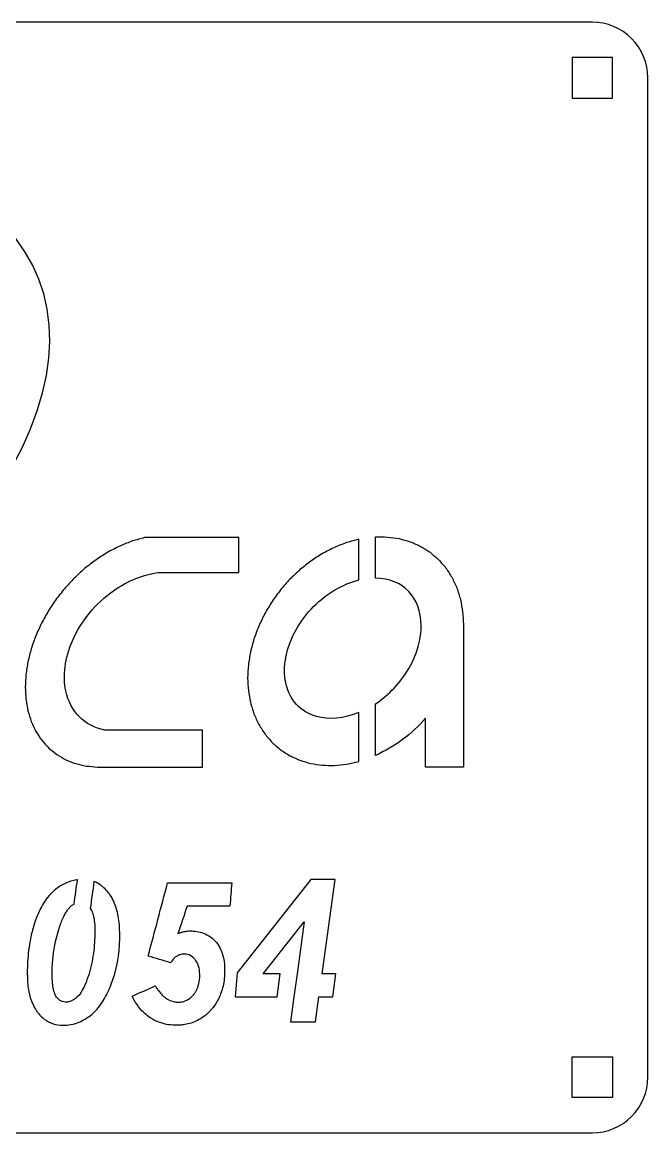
# Model space of a CAD drawing. Extents: x -175 to 175, y -100 to 100.
# Drawn here: x 62.2 to 175, y -100 to 100 of the extents above; entities that cross this region are included whole.
import ezdxf

# ---------------------------------------------------------------- set-up
doc = ezdxf.new("R2010")
doc.units = 0

msp = doc.modelspace()

# ---------------------------------------------------------------- linework, layer by layer
at = {"layer": '1'}
msp.add_lwpolyline([(175, 90, 0.414214), (165, 100), (-165, 100, 0.414214), (-175, 90), (-175, -90, 0.414214), (-165, -100), (165, -100, 0.414214), (175, -90)], format="xyb", close=True, dxfattribs=at)
for points in [[(168.65, 93.65), (161.35, 93.65), (161.35, 86.35), (168.65, 86.35)], [(118.74, -71.35), (116.29, -71.35), (118.63, -54.36), (114.28, -54.36), (100.96, -71.18), (100.64, -75.51), (108.17, -75.51), (108.74, -71.35), (105.64, -71.35), (113.06, -61.98), (111.77, -71.35), (111.2, -75.51), (110.58, -80), (115.1, -80), (115.72, -75.51), (118.2, -75.51)], [(168.65, -86.35), (168.65, -93.65), (161.35, -93.65), (161.35, -86.35)]]:
    msp.add_lwpolyline(points, close=True, dxfattribs=at)
msp.add_lwpolyline([(60.52, 20.17), (62.25, 23.5), (63.73, 26.79), (64.95, 30.04), (65.91, 33.25), (66.6, 36.4), (67.04, 39.49), (67.2, 42.51), (67.1, 45.45), (66.74, 48.31), (66.11, 51.08), (65.22, 53.74), (64.06, 56.31), (62.65, 58.76), (60.99, 61.09)], dxfattribs=at)
for points, knots in [([(101.3, 7.18), (101.3, 5.08), (101.3, 2.98), (101.3, 0.88), (101.3, 0.88), (96.47, 0.88), (91.63, 0.88), (86.8, 0.88), (86.8, 0.88), (84.14, 0.58), (81.26, -0.55), (78.67, -2.39), (78.67, -2.39), (75.48, -4.62), (72.79, -7.91), (71.29, -11.38), (71.29, -11.38), (69.91, -14.52), (69.52, -17.77), (70.09, -20.42), (70.09, -20.42), (70.89, -24.18), (73.44, -26.73), (77.11, -27.47), (77.11, -27.47), (82.98, -27.47), (88.86, -27.47), (94.73, -27.47), (94.73, -27.47), (94.73, -29.69), (94.73, -31.91), (94.73, -34.13), (94.73, -34.13), (88.41, -34.13), (82.1, -34.13), (75.78, -34.13), (75.78, -34.13), (75.11, -34.07), (74.44, -34.01), (73.77, -33.95), (73.77, -33.95), (73.14, -33.81), (72.5, -33.66), (71.87, -33.52), (71.87, -33.52), (71.28, -33.29), (70.68, -33.06), (70.09, -32.83), (70.09, -32.83), (69.55, -32.51), (69.01, -32.2), (68.47, -31.89), (68.47, -31.89), (67.98, -31.5), (67.5, -31.11), (67.02, -30.72), (67.02, -30.72), (66.6, -30.25), (66.18, -29.79), (65.76, -29.32), (65.76, -29.32), (65.4, -28.79), (65.05, -28.26), (64.7, -27.73), (64.7, -27.73), (64.42, -27.14), (64.14, -26.54), (63.86, -25.95), (63.86, -25.95), (63.66, -25.31), (63.46, -24.66), (63.26, -24.01), (63.26, -24.01), (63.14, -23.32), (63.01, -22.63), (62.89, -21.94), (62.89, -21.94), (62.85, -21.21), (62.81, -20.49), (62.77, -19.76), (62.77, -19.76), (62.8, -19), (62.84, -18.25), (62.88, -17.49), (62.88, -17.49), (63, -16.72), (63.12, -15.95), (63.24, -15.18), (63.24, -15.18), (63.44, -14.39), (63.64, -13.61), (63.84, -12.83), (63.84, -12.83), (64.12, -12.05), (64.4, -11.28), (64.67, -10.5), (64.67, -10.5), (65.02, -9.73), (65.37, -8.96), (65.72, -8.2), (65.72, -8.2), (66.14, -7.45), (66.56, -6.7), (66.98, -5.96), (66.98, -5.96), (67.46, -5.24), (67.94, -4.53), (68.42, -3.81), (68.42, -3.81), (68.96, -3.14), (69.5, -2.46), (70.04, -1.79), (70.04, -1.79), (70.63, -1.16), (71.22, -0.53), (71.81, 0.09), (71.81, 0.09), (72.44, 0.67), (73.08, 1.24), (73.71, 1.81), (73.71, 1.81), (74.38, 2.32), (75.05, 2.82), (75.72, 3.33), (75.72, 3.33), (76.41, 3.77), (77.11, 4.21), (77.8, 4.64), (77.8, 4.64), (78.52, 5.01), (79.23, 5.37), (79.95, 5.73), (79.95, 5.73), (80.67, 6.01), (81.39, 6.3), (82.11, 6.58), (82.11, 6.58), (82.84, 6.78), (83.56, 6.98), (84.28, 7.18), (84.28, 7.18), (89.96, 7.18), (95.63, 7.18), (101.3, 7.18)], [0, 0, 0, 0, 0.027778, 0.027778, 0.027778, 0.027778, 0.055556, 0.055556, 0.055556, 0.055556, 0.083333, 0.083333, 0.083333, 0.083333, 0.111111, 0.111111, 0.111111, 0.111111, 0.138889, 0.138889, 0.138889, 0.138889, 0.166667, 0.166667, 0.166667, 0.166667, 0.194444, 0.194444, 0.194444, 0.194444, 0.222222, 0.222222, 0.222222, 0.222222, 0.25, 0.25, 0.25, 0.25, 0.277778, 0.277778, 0.277778, 0.277778, 0.305556, 0.305556, 0.305556, 0.305556, 0.333333, 0.333333, 0.333333, 0.333333, 0.361111, 0.361111, 0.361111, 0.361111, 0.388889, 0.388889, 0.388889, 0.388889, 0.416667, 0.416667, 0.416667, 0.416667, 0.444444, 0.444444, 0.444444, 0.444444, 0.472222, 0.472222, 0.472222, 0.472222, 0.5, 0.5, 0.5, 0.5, 0.527778, 0.527778, 0.527778, 0.527778, 0.555556, 0.555556, 0.555556, 0.555556, 0.583333, 0.583333, 0.583333, 0.583333, 0.611111, 0.611111, 0.611111, 0.611111, 0.638889, 0.638889, 0.638889, 0.638889, 0.666667, 0.666667, 0.666667, 0.666667, 0.694444, 0.694444, 0.694444, 0.694444, 0.722222, 0.722222, 0.722222, 0.722222, 0.75, 0.75, 0.75, 0.75, 0.777778, 0.777778, 0.777778, 0.777778, 0.805556, 0.805556, 0.805556, 0.805556, 0.833333, 0.833333, 0.833333, 0.833333, 0.861111, 0.861111, 0.861111, 0.861111, 0.888889, 0.888889, 0.888889, 0.888889, 0.916667, 0.916667, 0.916667, 0.916667, 0.944444, 0.944444, 0.944444, 0.944444, 0.972222, 0.972222, 0.972222, 0.972222, 1, 1, 1, 1]), ([(122.92, 6.9), (122.92, 4.45), (122.92, 2), (122.92, -0.45), (122.92, -0.45), (120.99, -0.91), (118.99, -1.84), (117.16, -3.16), (117.16, -3.16), (114.42, -5.12), (112.11, -7.96), (110.81, -10.96), (110.81, -10.96), (109.59, -13.73), (109.23, -16.6), (109.73, -18.94), (109.73, -18.94), (110.38, -22.05), (112.39, -24.21), (115.28, -25.03), (115.28, -25.03), (117.47, -25.65), (120.21, -25.44), (122.92, -24.32), (122.92, -24.32), (122.92, -27.26), (122.92, -30.19), (122.92, -33.13), (122.92, -33.13), (122.18, -33.29), (121.44, -33.46), (120.7, -33.62), (120.7, -33.62), (119.96, -33.7), (119.23, -33.77), (118.5, -33.85), (118.5, -33.85), (117.78, -33.84), (117.06, -33.82), (116.34, -33.81), (116.34, -33.81), (115.65, -33.7), (114.96, -33.6), (114.27, -33.5), (114.27, -33.5), (113.61, -33.31), (112.95, -33.11), (112.3, -32.92), (112.3, -32.92), (111.68, -32.64), (111.07, -32.37), (110.46, -32.09), (110.46, -32.09), (109.9, -31.73), (109.34, -31.37), (108.78, -31.01), (108.78, -31.01), (108.27, -30.57), (107.77, -30.14), (107.27, -29.7), (107.27, -29.7), (106.83, -29.19), (106.4, -28.68), (105.96, -28.17), (105.96, -28.17), (105.59, -27.6), (105.23, -27.03), (104.86, -26.45), (104.86, -26.45), (104.57, -25.82), (104.28, -25.19), (104, -24.56), (104, -24.56), (103.79, -23.88), (103.58, -23.2), (103.37, -22.52), (103.37, -22.52), (103.24, -21.79), (103.11, -21.07), (102.99, -20.35), (102.99, -20.35), (102.95, -19.6), (102.9, -18.85), (102.86, -18.1), (102.86, -18.1), (102.9, -17.32), (102.95, -16.55), (102.99, -15.78), (102.99, -15.78), (103.11, -14.99), (103.24, -14.21), (103.37, -13.43), (103.37, -13.43), (103.58, -12.64), (103.79, -11.86), (104, -11.07), (104, -11.07), (104.28, -10.3), (104.57, -9.52), (104.86, -8.75), (104.86, -8.75), (105.23, -7.99), (105.59, -7.24), (105.96, -6.48), (105.96, -6.48), (106.4, -5.76), (106.83, -5.03), (107.27, -4.3), (107.27, -4.3), (107.77, -3.62), (108.27, -2.93), (108.78, -2.24), (108.78, -2.24), (109.34, -1.61), (109.9, -0.97), (110.46, -0.33), (110.46, -0.33), (111.07, 0.25), (111.68, 0.84), (112.3, 1.42), (112.3, 1.42), (112.95, 1.94), (113.61, 2.45), (114.27, 2.97), (114.27, 2.97), (114.96, 3.42), (115.65, 3.87), (116.34, 4.31), (116.34, 4.31), (117.06, 4.68), (117.78, 5.05), (118.5, 5.42), (118.5, 5.42), (119.23, 5.71), (119.96, 6), (120.7, 6.29), (120.7, 6.29), (121.44, 6.5), (122.18, 6.7), (122.92, 6.9)], [0, 0, 0, 0, 0.028571, 0.028571, 0.028571, 0.028571, 0.057143, 0.057143, 0.057143, 0.057143, 0.085714, 0.085714, 0.085714, 0.085714, 0.114286, 0.114286, 0.114286, 0.114286, 0.142857, 0.142857, 0.142857, 0.142857, 0.171429, 0.171429, 0.171429, 0.171429, 0.2, 0.2, 0.2, 0.2, 0.228571, 0.228571, 0.228571, 0.228571, 0.257143, 0.257143, 0.257143, 0.257143, 0.285714, 0.285714, 0.285714, 0.285714, 0.314286, 0.314286, 0.314286, 0.314286, 0.342857, 0.342857, 0.342857, 0.342857, 0.371429, 0.371429, 0.371429, 0.371429, 0.4, 0.4, 0.4, 0.4, 0.428571, 0.428571, 0.428571, 0.428571, 0.457143, 0.457143, 0.457143, 0.457143, 0.485714, 0.485714, 0.485714, 0.485714, 0.514286, 0.514286, 0.514286, 0.514286, 0.542857, 0.542857, 0.542857, 0.542857, 0.571429, 0.571429, 0.571429, 0.571429, 0.6, 0.6, 0.6, 0.6, 0.628571, 0.628571, 0.628571, 0.628571, 0.657143, 0.657143, 0.657143, 0.657143, 0.685714, 0.685714, 0.685714, 0.685714, 0.714286, 0.714286, 0.714286, 0.714286, 0.742857, 0.742857, 0.742857, 0.742857, 0.771429, 0.771429, 0.771429, 0.771429, 0.8, 0.8, 0.8, 0.8, 0.828571, 0.828571, 0.828571, 0.828571, 0.857143, 0.857143, 0.857143, 0.857143, 0.885714, 0.885714, 0.885714, 0.885714, 0.914286, 0.914286, 0.914286, 0.914286, 0.942857, 0.942857, 0.942857, 0.942857, 0.971429, 0.971429, 0.971429, 0.971429, 1, 1, 1, 1]), ([(141.75, -8.43), (141.71, -7.68), (141.66, -6.92), (141.62, -6.16), (141.62, -6.16), (141.49, -5.44), (141.36, -4.71), (141.24, -3.98), (141.24, -3.98), (141.02, -3.3), (140.81, -2.61), (140.6, -1.93), (140.6, -1.93), (140.31, -1.3), (140.01, -0.66), (139.72, -0.03), (139.72, -0.03), (139.35, 0.55), (138.98, 1.13), (138.61, 1.7), (138.61, 1.7), (138.16, 2.21), (137.72, 2.72), (137.28, 3.23), (137.28, 3.23), (136.77, 3.67), (136.26, 4.1), (135.75, 4.54), (135.75, 4.54), (135.18, 4.9), (134.62, 5.26), (134.05, 5.61), (134.05, 5.61), (133.43, 5.89), (132.81, 6.16), (132.19, 6.44), (132.19, 6.44), (131.52, 6.62), (130.86, 6.81), (130.19, 7), (130.19, 7), (129.49, 7.1), (128.79, 7.19), (128.1, 7.29), (128.1, 7.29), (127.37, 7.3), (126.65, 7.3), (125.92, 7.31), (125.92, 7.31), (125.92, 4.84), (125.92, 2.36), (125.92, -0.11), (125.92, -0.11), (128.39, -0.14), (130.47, -1.02), (131.9, -2.53), (131.9, -2.53), (133.3, -3.99), (134.12, -6.09), (134.15, -8.57), (134.15, -8.57), (134.19, -11.03), (133.41, -13.84), (131.9, -16.41), (131.9, -16.41), (130.44, -18.9), (128.32, -21.14), (125.92, -22.73), (125.92, -22.73), (125.92, -25.83), (125.92, -28.94), (125.92, -32.04), (125.92, -32.04), (127.64, -31.26), (129.27, -30.3), (130.79, -29.18), (130.79, -29.18), (132.3, -28.06), (133.69, -26.77), (134.94, -25.35), (134.94, -25.35), (134.94, -28.28), (134.94, -31.2), (134.94, -34.13), (134.94, -34.13), (137.21, -34.13), (139.48, -34.13), (141.75, -34.13), (141.75, -34.13), (141.75, -25.56), (141.75, -17), (141.75, -8.43)], [0, 0, 0, 0, 0.043478, 0.043478, 0.043478, 0.043478, 0.086957, 0.086957, 0.086957, 0.086957, 0.130435, 0.130435, 0.130435, 0.130435, 0.173913, 0.173913, 0.173913, 0.173913, 0.217391, 0.217391, 0.217391, 0.217391, 0.26087, 0.26087, 0.26087, 0.26087, 0.304348, 0.304348, 0.304348, 0.304348, 0.347826, 0.347826, 0.347826, 0.347826, 0.391304, 0.391304, 0.391304, 0.391304, 0.434783, 0.434783, 0.434783, 0.434783, 0.478261, 0.478261, 0.478261, 0.478261, 0.521739, 0.521739, 0.521739, 0.521739, 0.565217, 0.565217, 0.565217, 0.565217, 0.608696, 0.608696, 0.608696, 0.608696, 0.652174, 0.652174, 0.652174, 0.652174, 0.695652, 0.695652, 0.695652, 0.695652, 0.73913, 0.73913, 0.73913, 0.73913, 0.782609, 0.782609, 0.782609, 0.782609, 0.826087, 0.826087, 0.826087, 0.826087, 0.869565, 0.869565, 0.869565, 0.869565, 0.913043, 0.913043, 0.913043, 0.913043, 0.956522, 0.956522, 0.956522, 0.956522, 1, 1, 1, 1]), ([(79.81, -64.33), (79.8, -64.55), (79.8, -64.77), (79.8, -64.99), (79.8, -64.99), (79.75, -67.87), (79.27, -70.76), (78.2, -73.43), (78.2, -73.43), (77.84, -74.36), (77.4, -75.26), (76.89, -76.11), (76.89, -76.11), (76.43, -76.88), (75.89, -77.59), (75.27, -78.22), (75.27, -78.22), (74.61, -78.89), (73.82, -79.43), (72.98, -79.85), (72.98, -79.85), (72.14, -80.27), (71.22, -80.53), (70.28, -80.61), (70.28, -80.61), (70.22, -80.62), (70.17, -80.62), (70.11, -80.63), (70.11, -80.63), (70.06, -80.63), (70, -80.63), (69.95, -80.63), (69.95, -80.63), (69.84, -80.64), (69.73, -80.64), (69.62, -80.64), (69.62, -80.64), (69.45, -80.64), (69.13, -80.62), (69.12, -80.62), (69.12, -80.62), (67.92, -80.54), (66.75, -80.04), (65.86, -79.25), (65.86, -79.25), (65.56, -78.98), (65.28, -78.69), (65.05, -78.37), (65.05, -78.37), (64.99, -78.29), (64.93, -78.21), (64.87, -78.13), (64.87, -78.13), (64.77, -77.99), (64.6, -77.72), (64.6, -77.71), (64.6, -77.71), (64.47, -77.51), (64.36, -77.31), (64.26, -77.1), (64.26, -77.1), (64.14, -76.86), (64.03, -76.62), (63.93, -76.37), (63.93, -76.37), (63.86, -76.18), (63.79, -76), (63.73, -75.81), (63.73, -75.81), (63.57, -75.3), (63.45, -74.78), (63.37, -74.25), (63.37, -74.25), (63.29, -73.79), (63.23, -73.33), (63.2, -72.86), (63.2, -72.86), (63.17, -72.46), (63.15, -72.06), (63.15, -71.67), (63.15, -71.67), (63.14, -71.53), (63.14, -71.4), (63.14, -71.27), (63.14, -71.27), (63.14, -70.96), (63.15, -70.65), (63.15, -70.34), (63.15, -70.34), (63.18, -68.9), (63.31, -67.47), (63.54, -66.05), (63.54, -66.05), (63.67, -65.18), (63.85, -64.33), (64.08, -63.48), (64.08, -63.48), (64.22, -62.94), (64.39, -62.4), (64.58, -61.86), (64.58, -61.86), (64.61, -61.76), (64.64, -61.67), (64.68, -61.57), (64.68, -61.57), (64.72, -61.46), (64.76, -61.36), (64.8, -61.25), (64.8, -61.25), (65.15, -60.35), (65.57, -59.48), (66.08, -58.65), (66.08, -58.65), (66.67, -57.69), (67.41, -56.8), (68.31, -56.1), (68.31, -56.1), (68.85, -55.69), (69.43, -55.32), (70.06, -55.04), (70.06, -55.04), (70.67, -54.75), (71.33, -54.55), (72.01, -54.44), (72.01, -54.44), (72.03, -54.44), (72.06, -54.43), (72.09, -54.43), (72.09, -54.43), (72.12, -54.42), (72.15, -54.42), (72.18, -54.42), (72.18, -54.42), (71.98, -55.88), (71.78, -57.34), (71.58, -58.8), (71.58, -58.8), (71.42, -58.88), (71.27, -58.98), (71.14, -59.09), (71.14, -59.09), (71.05, -59.16), (70.96, -59.24), (70.88, -59.32), (70.88, -59.32), (70.86, -59.34), (70.85, -59.35), (70.83, -59.36), (70.83, -59.36), (70.82, -59.38), (70.8, -59.39), (70.79, -59.41), (70.79, -59.41), (70.75, -59.46), (70.7, -59.5), (70.66, -59.55), (70.66, -59.55), (70.49, -59.75), (70.34, -59.96), (70.2, -60.18), (70.2, -60.18), (70.16, -60.24), (70.13, -60.29), (70.1, -60.35), (70.1, -60.35), (69.96, -60.57), (69.84, -60.8), (69.72, -61.03), (69.72, -61.03), (69.42, -61.68), (69.15, -62.34), (68.93, -63.02), (68.93, -63.02), (68.91, -63.08), (68.89, -63.14), (68.87, -63.21), (68.87, -63.21), (68.83, -63.33), (68.8, -63.45), (68.76, -63.58), (68.76, -63.58), (68.22, -65.32), (67.88, -67.11), (67.73, -68.93), (67.73, -68.93), (67.68, -69.44), (67.66, -69.96), (67.64, -70.48), (67.64, -70.48), (67.64, -70.61), (67.64, -70.74), (67.64, -70.87), (67.64, -70.87), (67.63, -71), (67.63, -71.13), (67.63, -71.26), (67.63, -71.26), (67.63, -71.53), (67.63, -71.8), (67.64, -72.07), (67.64, -72.07), (67.65, -72.41), (67.67, -72.74), (67.7, -73.08), (67.7, -73.08), (67.71, -73.14), (67.72, -73.21), (67.72, -73.28), (67.72, -73.28), (67.77, -73.68), (67.83, -74.08), (67.93, -74.47), (67.93, -74.47), (67.96, -74.57), (67.98, -74.67), (68.02, -74.76), (68.02, -74.76), (68.11, -75.05), (68.24, -75.33), (68.42, -75.58), (68.42, -75.58), (68.54, -75.75), (68.7, -75.91), (68.87, -76.05), (68.87, -76.05), (69.05, -76.2), (69.26, -76.31), (69.49, -76.38), (69.49, -76.38), (69.65, -76.43), (69.82, -76.46), (69.99, -76.47), (69.99, -76.47), (70, -76.47), (70.02, -76.47), (70.04, -76.47), (70.04, -76.47), (70.07, -76.47), (70.1, -76.47), (70.14, -76.47), (70.14, -76.47), (70.25, -76.47), (70.37, -76.46), (70.48, -76.44), (70.48, -76.44), (70.71, -76.41), (70.93, -76.33), (71.14, -76.23), (71.14, -76.23), (71.62, -75.99), (72.05, -75.64), (72.42, -75.25), (72.42, -75.25), (72.76, -74.88), (73.01, -74.44), (73.24, -74), (73.24, -74), (73.35, -73.79), (73.45, -73.59), (73.54, -73.37), (73.54, -73.37), (74.05, -72.17), (74.42, -70.91), (74.71, -69.63), (74.71, -69.63), (74.99, -68.35), (75.16, -67.05), (75.25, -65.75), (75.25, -65.75), (75.28, -65.36), (75.29, -64.98), (75.3, -64.59), (75.3, -64.59), (75.3, -64.44), (75.31, -64.28), (75.31, -64.13), (75.31, -64.13), (75.31, -63.98), (75.32, -63.82), (75.32, -63.67), (75.32, -63.67), (75.32, -63.49), (75.32, -63.32), (75.31, -63.14), (75.31, -63.14), (75.31, -62.75), (75.28, -62.35), (75.23, -61.96), (75.23, -61.96), (75.23, -61.92), (75.22, -61.87), (75.22, -61.83), (75.22, -61.83), (75.19, -61.59), (75.15, -61.35), (75.1, -61.12), (75.1, -61.12), (75.05, -60.92), (75, -60.73), (74.95, -60.54), (74.95, -60.54), (74.94, -60.52), (74.93, -60.5), (74.93, -60.48), (74.93, -60.48), (74.88, -60.34), (74.82, -60.19), (74.75, -60.05), (74.75, -60.05), (74.74, -60.03), (74.74, -60.01), (74.73, -59.99), (74.73, -59.99), (74.66, -59.86), (74.58, -59.72), (74.49, -59.6), (74.49, -59.6), (74.72, -57.98), (74.94, -56.35), (75.16, -54.73), (75.16, -54.73), (75.6, -54.91), (76.02, -55.14), (76.4, -55.42), (76.4, -55.42), (76.54, -55.52), (76.68, -55.63), (76.81, -55.75), (76.81, -55.75), (76.85, -55.79), (76.9, -55.83), (76.94, -55.87), (76.94, -55.87), (77.25, -56.15), (77.53, -56.45), (77.78, -56.78), (77.78, -56.78), (77.88, -56.89), (78.04, -57.12), (78.05, -57.13), (78.05, -57.13), (78.2, -57.35), (78.34, -57.58), (78.46, -57.81), (78.46, -57.81), (78.89, -58.59), (79.19, -59.43), (79.39, -60.29), (79.39, -60.29), (79.62, -61.27), (79.74, -62.27), (79.78, -63.27), (79.78, -63.27), (79.79, -63.33), (79.79, -63.39), (79.79, -63.45), (79.79, -63.45), (79.79, -63.47), (79.81, -64.03), (79.81, -64.33)], [0, 0, 0, 0, 0.011111, 0.011111, 0.011111, 0.011111, 0.022222, 0.022222, 0.022222, 0.022222, 0.033333, 0.033333, 0.033333, 0.033333, 0.044444, 0.044444, 0.044444, 0.044444, 0.055556, 0.055556, 0.055556, 0.055556, 0.066667, 0.066667, 0.066667, 0.066667, 0.077778, 0.077778, 0.077778, 0.077778, 0.088889, 0.088889, 0.088889, 0.088889, 0.1, 0.1, 0.1, 0.1, 0.111111, 0.111111, 0.111111, 0.111111, 0.122222, 0.122222, 0.122222, 0.122222, 0.133333, 0.133333, 0.133333, 0.133333, 0.144444, 0.144444, 0.144444, 0.144444, 0.155556, 0.155556, 0.155556, 0.155556, 0.166667, 0.166667, 0.166667, 0.166667, 0.177778, 0.177778, 0.177778, 0.177778, 0.188889, 0.188889, 0.188889, 0.188889, 0.2, 0.2, 0.2, 0.2, 0.211111, 0.211111, 0.211111, 0.211111, 0.222222, 0.222222, 0.222222, 0.222222, 0.233333, 0.233333, 0.233333, 0.233333, 0.244444, 0.244444, 0.244444, 0.244444, 0.255556, 0.255556, 0.255556, 0.255556, 0.266667, 0.266667, 0.266667, 0.266667, 0.277778, 0.277778, 0.277778, 0.277778, 0.288889, 0.288889, 0.288889, 0.288889, 0.3, 0.3, 0.3, 0.3, 0.311111, 0.311111, 0.311111, 0.311111, 0.322222, 0.322222, 0.322222, 0.322222, 0.333333, 0.333333, 0.333333, 0.333333, 0.344444, 0.344444, 0.344444, 0.344444, 0.355556, 0.355556, 0.355556, 0.355556, 0.366667, 0.366667, 0.366667, 0.366667, 0.377778, 0.377778, 0.377778, 0.377778, 0.388889, 0.388889, 0.388889, 0.388889, 0.4, 0.4, 0.4, 0.4, 0.411111, 0.411111, 0.411111, 0.411111, 0.422222, 0.422222, 0.422222, 0.422222, 0.433333, 0.433333, 0.433333, 0.433333, 0.444444, 0.444444, 0.444444, 0.444444, 0.455556, 0.455556, 0.455556, 0.455556, 0.466667, 0.466667, 0.466667, 0.466667, 0.477778, 0.477778, 0.477778, 0.477778, 0.488889, 0.488889, 0.488889, 0.488889, 0.5, 0.5, 0.5, 0.5, 0.511111, 0.511111, 0.511111, 0.511111, 0.522222, 0.522222, 0.522222, 0.522222, 0.533333, 0.533333, 0.533333, 0.533333, 0.544444, 0.544444, 0.544444, 0.544444, 0.555556, 0.555556, 0.555556, 0.555556, 0.566667, 0.566667, 0.566667, 0.566667, 0.577778, 0.577778, 0.577778, 0.577778, 0.588889, 0.588889, 0.588889, 0.588889, 0.6, 0.6, 0.6, 0.6, 0.611111, 0.611111, 0.611111, 0.611111, 0.622222, 0.622222, 0.622222, 0.622222, 0.633333, 0.633333, 0.633333, 0.633333, 0.644444, 0.644444, 0.644444, 0.644444, 0.655556, 0.655556, 0.655556, 0.655556, 0.666667, 0.666667, 0.666667, 0.666667, 0.677778, 0.677778, 0.677778, 0.677778, 0.688889, 0.688889, 0.688889, 0.688889, 0.7, 0.7, 0.7, 0.7, 0.711111, 0.711111, 0.711111, 0.711111, 0.722222, 0.722222, 0.722222, 0.722222, 0.733333, 0.733333, 0.733333, 0.733333, 0.744444, 0.744444, 0.744444, 0.744444, 0.755556, 0.755556, 0.755556, 0.755556, 0.766667, 0.766667, 0.766667, 0.766667, 0.777778, 0.777778, 0.777778, 0.777778, 0.788889, 0.788889, 0.788889, 0.788889, 0.8, 0.8, 0.8, 0.8, 0.811111, 0.811111, 0.811111, 0.811111, 0.822222, 0.822222, 0.822222, 0.822222, 0.833333, 0.833333, 0.833333, 0.833333, 0.844444, 0.844444, 0.844444, 0.844444, 0.855556, 0.855556, 0.855556, 0.855556, 0.866667, 0.866667, 0.866667, 0.866667, 0.877778, 0.877778, 0.877778, 0.877778, 0.888889, 0.888889, 0.888889, 0.888889, 0.9, 0.9, 0.9, 0.9, 0.911111, 0.911111, 0.911111, 0.911111, 0.922222, 0.922222, 0.922222, 0.922222, 0.933333, 0.933333, 0.933333, 0.933333, 0.944444, 0.944444, 0.944444, 0.944444, 0.955556, 0.955556, 0.955556, 0.955556, 0.966667, 0.966667, 0.966667, 0.966667, 0.977778, 0.977778, 0.977778, 0.977778, 0.988889, 0.988889, 0.988889, 0.988889, 1, 1, 1, 1]), ([(100, -55), (96.14, -55), (92.28, -55), (88.43, -55), (88.43, -55), (87.26, -59.39), (86.1, -63.78), (84.94, -68.17), (84.94, -68.17), (86.28, -68.57), (87.63, -68.97), (88.98, -69.37), (88.98, -69.37), (89.03, -69.31), (89.11, -69.18), (89.11, -69.17), (89.11, -69.17), (89.12, -69.16), (89.13, -69.14), (89.14, -69.13), (89.14, -69.13), (89.33, -68.85), (89.56, -68.6), (89.82, -68.39), (89.82, -68.39), (89.96, -68.28), (90.1, -68.18), (90.26, -68.1), (90.26, -68.1), (90.44, -68.02), (90.62, -67.94), (90.8, -67.9), (90.8, -67.9), (90.99, -67.85), (91.18, -67.83), (91.38, -67.82), (91.38, -67.82), (91.41, -67.82), (91.44, -67.82), (91.47, -67.82), (91.47, -67.82), (91.58, -67.83), (91.69, -67.83), (91.79, -67.85), (91.79, -67.85), (91.97, -67.87), (92.14, -67.91), (92.3, -67.97), (92.3, -67.97), (92.71, -68.13), (93.07, -68.42), (93.35, -68.76), (93.35, -68.76), (93.4, -68.82), (93.45, -68.89), (93.5, -68.95), (93.5, -68.95), (93.52, -68.97), (93.53, -68.99), (93.55, -69.02), (93.55, -69.02), (93.83, -69.41), (94.01, -69.87), (94.11, -70.34), (94.11, -70.34), (94.19, -70.68), (94.21, -71.03), (94.23, -71.38), (94.23, -71.38), (94.23, -71.43), (94.23, -71.49), (94.23, -71.54), (94.23, -71.54), (94.23, -71.61), (94.23, -71.69), (94.23, -71.76), (94.23, -71.76), (94.23, -71.8), (94.23, -71.83), (94.23, -71.87), (94.23, -71.87), (94.22, -72.16), (94.19, -72.45), (94.14, -72.74), (94.14, -72.74), (94.06, -73.25), (93.92, -73.74), (93.71, -74.21), (93.71, -74.21), (93.64, -74.36), (93.56, -74.5), (93.47, -74.64), (93.47, -74.64), (93.47, -74.65), (93.38, -74.8), (93.33, -74.87), (93.33, -74.87), (93.21, -75.04), (93.09, -75.19), (92.95, -75.34), (92.95, -75.34), (92.94, -75.35), (92.82, -75.47), (92.75, -75.53), (92.75, -75.53), (92.42, -75.85), (92.04, -76.11), (91.61, -76.26), (91.61, -76.26), (91.3, -76.37), (90.97, -76.45), (90.64, -76.46), (90.64, -76.46), (90.63, -76.47), (90.46, -76.47), (90.37, -76.47), (90.37, -76.47), (90.31, -76.47), (90.26, -76.47), (90.2, -76.47), (90.2, -76.47), (90.17, -76.47), (90.15, -76.46), (90.12, -76.46), (90.12, -76.46), (90.09, -76.46), (90.06, -76.46), (90.04, -76.46), (90.04, -76.46), (90.01, -76.45), (89.98, -76.45), (89.95, -76.45), (89.95, -76.45), (89.88, -76.44), (89.75, -76.43), (89.75, -76.43), (89.75, -76.43), (89.73, -76.42), (89.72, -76.42), (89.7, -76.42), (89.7, -76.42), (89.1, -76.32), (88.52, -76.07), (88.04, -75.7), (88.04, -75.7), (87.51, -75.29), (87.07, -74.78), (86.68, -74.24), (86.68, -74.24), (86.58, -74.1), (86.48, -73.96), (86.39, -73.83), (86.39, -73.83), (86.36, -73.78), (86.33, -73.73), (86.3, -73.69), (86.3, -73.69), (86.27, -73.64), (86.23, -73.6), (86.2, -73.55), (86.2, -73.55), (84.82, -74.17), (83.44, -74.78), (82.05, -75.4), (82.05, -75.4), (82.1, -75.5), (82.15, -75.59), (82.2, -75.68), (82.2, -75.68), (82.34, -75.96), (82.49, -76.24), (82.66, -76.51), (82.66, -76.51), (83, -77.04), (83.38, -77.55), (83.81, -78.02), (83.81, -78.02), (84.31, -78.55), (84.88, -79.04), (85.51, -79.42), (85.51, -79.42), (86, -79.72), (86.52, -79.98), (87.07, -80.16), (87.07, -80.16), (87.57, -80.33), (88.09, -80.46), (88.61, -80.54), (88.61, -80.54), (89.08, -80.61), (89.55, -80.64), (90.02, -80.64), (90.02, -80.64), (90.25, -80.63), (90.49, -80.63), (90.72, -80.61), (90.72, -80.61), (90.98, -80.6), (91.25, -80.57), (91.52, -80.52), (91.52, -80.52), (92.31, -80.39), (93.09, -80.14), (93.81, -79.78), (93.81, -79.78), (94.7, -79.32), (95.5, -78.7), (96.18, -77.96), (96.18, -77.96), (96.23, -77.9), (96.28, -77.85), (96.33, -77.79), (96.33, -77.79), (96.38, -77.73), (96.43, -77.67), (96.48, -77.61), (96.48, -77.61), (96.9, -77.11), (97.27, -76.57), (97.57, -75.98), (97.57, -75.98), (97.58, -75.97), (97.74, -75.64), (97.81, -75.46), (97.81, -75.46), (97.84, -75.39), (97.87, -75.32), (97.91, -75.25), (97.91, -75.25), (98.01, -75), (98.1, -74.75), (98.18, -74.49), (98.18, -74.49), (98.19, -74.48), (98.3, -74.13), (98.34, -73.94), (98.34, -73.94), (98.57, -73.04), (98.69, -72.12), (98.71, -71.2), (98.71, -71.2), (98.71, -71.05), (98.71, -70.89), (98.72, -70.74), (98.72, -70.74), (98.72, -70.63), (98.71, -70.52), (98.71, -70.41), (98.71, -70.41), (98.71, -70.35), (98.71, -70.3), (98.71, -70.24), (98.71, -70.24), (98.69, -69.47), (98.57, -68.7), (98.36, -67.95), (98.36, -67.95), (98.29, -67.69), (98.19, -67.43), (98.08, -67.17), (98.08, -67.17), (98.06, -67.12), (98.04, -67.07), (98.02, -67.02), (98.02, -67.02), (97.91, -66.8), (97.8, -66.57), (97.67, -66.36), (97.67, -66.36), (97.14, -65.52), (96.4, -64.8), (95.52, -64.33), (95.52, -64.33), (94.76, -63.93), (93.91, -63.72), (93.06, -63.67), (93.06, -63.67), (92.89, -63.66), (92.73, -63.66), (92.56, -63.65), (92.56, -63.65), (92.47, -63.66), (92.37, -63.66), (92.27, -63.66), (92.27, -63.66), (92.1, -63.67), (91.93, -63.68), (91.77, -63.71), (91.77, -63.71), (91.54, -63.74), (91.31, -63.79), (91.09, -63.85), (91.09, -63.85), (90.91, -63.9), (90.74, -63.96), (90.57, -64.02), (90.57, -64.02), (90.48, -64.06), (90.39, -64.1), (90.3, -64.13), (90.3, -64.13), (90.85, -62.48), (91.4, -60.82), (91.95, -59.17), (91.95, -59.17), (94.52, -59.17), (97.1, -59.17), (99.68, -59.17), (99.68, -59.17), (99.79, -57.78), (99.89, -56.39), (100, -55)], [0, 0, 0, 0, 0.012821, 0.012821, 0.012821, 0.012821, 0.025641, 0.025641, 0.025641, 0.025641, 0.038462, 0.038462, 0.038462, 0.038462, 0.051282, 0.051282, 0.051282, 0.051282, 0.064103, 0.064103, 0.064103, 0.064103, 0.076923, 0.076923, 0.076923, 0.076923, 0.089744, 0.089744, 0.089744, 0.089744, 0.102564, 0.102564, 0.102564, 0.102564, 0.115385, 0.115385, 0.115385, 0.115385, 0.128205, 0.128205, 0.128205, 0.128205, 0.141026, 0.141026, 0.141026, 0.141026, 0.153846, 0.153846, 0.153846, 0.153846, 0.166667, 0.166667, 0.166667, 0.166667, 0.179487, 0.179487, 0.179487, 0.179487, 0.192308, 0.192308, 0.192308, 0.192308, 0.205128, 0.205128, 0.205128, 0.205128, 0.217949, 0.217949, 0.217949, 0.217949, 0.230769, 0.230769, 0.230769, 0.230769, 0.24359, 0.24359, 0.24359, 0.24359, 0.25641, 0.25641, 0.25641, 0.25641, 0.269231, 0.269231, 0.269231, 0.269231, 0.282051, 0.282051, 0.282051, 0.282051, 0.294872, 0.294872, 0.294872, 0.294872, 0.307692, 0.307692, 0.307692, 0.307692, 0.320513, 0.320513, 0.320513, 0.320513, 0.333333, 0.333333, 0.333333, 0.333333, 0.346154, 0.346154, 0.346154, 0.346154, 0.358974, 0.358974, 0.358974, 0.358974, 0.371795, 0.371795, 0.371795, 0.371795, 0.384615, 0.384615, 0.384615, 0.384615, 0.397436, 0.397436, 0.397436, 0.397436, 0.410256, 0.410256, 0.410256, 0.410256, 0.423077, 0.423077, 0.423077, 0.423077, 0.435897, 0.435897, 0.435897, 0.435897, 0.448718, 0.448718, 0.448718, 0.448718, 0.461538, 0.461538, 0.461538, 0.461538, 0.474359, 0.474359, 0.474359, 0.474359, 0.487179, 0.487179, 0.487179, 0.487179, 0.5, 0.5, 0.5, 0.5, 0.512821, 0.512821, 0.512821, 0.512821, 0.525641, 0.525641, 0.525641, 0.525641, 0.538462, 0.538462, 0.538462, 0.538462, 0.551282, 0.551282, 0.551282, 0.551282, 0.564103, 0.564103, 0.564103, 0.564103, 0.576923, 0.576923, 0.576923, 0.576923, 0.589744, 0.589744, 0.589744, 0.589744, 0.602564, 0.602564, 0.602564, 0.602564, 0.615385, 0.615385, 0.615385, 0.615385, 0.628205, 0.628205, 0.628205, 0.628205, 0.641026, 0.641026, 0.641026, 0.641026, 0.653846, 0.653846, 0.653846, 0.653846, 0.666667, 0.666667, 0.666667, 0.666667, 0.679487, 0.679487, 0.679487, 0.679487, 0.692308, 0.692308, 0.692308, 0.692308, 0.705128, 0.705128, 0.705128, 0.705128, 0.717949, 0.717949, 0.717949, 0.717949, 0.730769, 0.730769, 0.730769, 0.730769, 0.74359, 0.74359, 0.74359, 0.74359, 0.75641, 0.75641, 0.75641, 0.75641, 0.769231, 0.769231, 0.769231, 0.769231, 0.782051, 0.782051, 0.782051, 0.782051, 0.794872, 0.794872, 0.794872, 0.794872, 0.807692, 0.807692, 0.807692, 0.807692, 0.820513, 0.820513, 0.820513, 0.820513, 0.833333, 0.833333, 0.833333, 0.833333, 0.846154, 0.846154, 0.846154, 0.846154, 0.858974, 0.858974, 0.858974, 0.858974, 0.871795, 0.871795, 0.871795, 0.871795, 0.884615, 0.884615, 0.884615, 0.884615, 0.897436, 0.897436, 0.897436, 0.897436, 0.910256, 0.910256, 0.910256, 0.910256, 0.923077, 0.923077, 0.923077, 0.923077, 0.935897, 0.935897, 0.935897, 0.935897, 0.948718, 0.948718, 0.948718, 0.948718, 0.961538, 0.961538, 0.961538, 0.961538, 0.974359, 0.974359, 0.974359, 0.974359, 0.987179, 0.987179, 0.987179, 0.987179, 1, 1, 1, 1])]:
    msp.add_open_spline(points, degree=3, knots=knots, dxfattribs=at)

doc.saveas('drawing.dxf')
